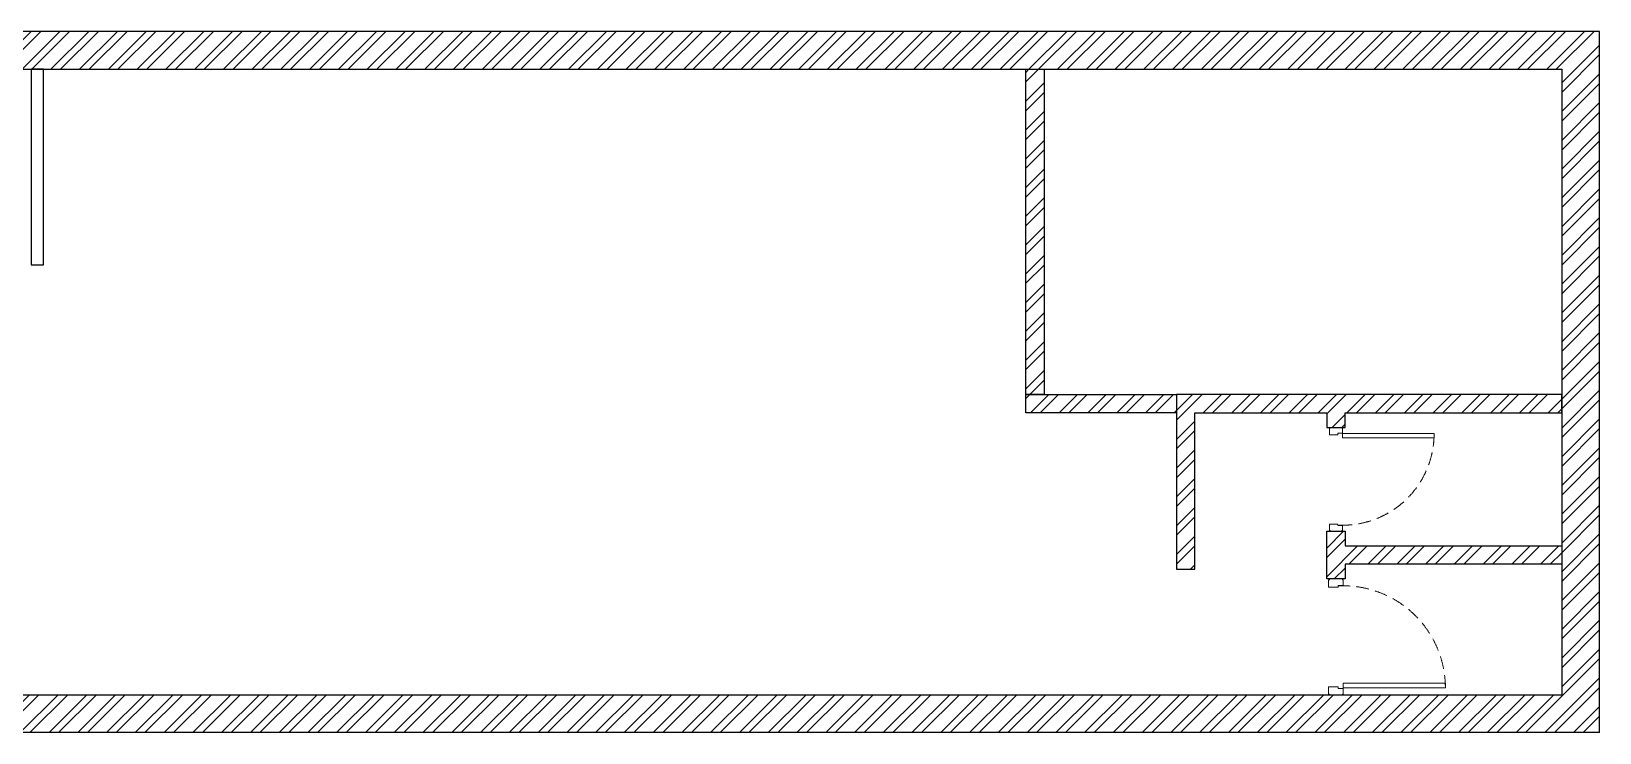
# Model space of a CAD drawing. Header units: feet. Extents: x 6972614 to 7004462, y -5279436 to -5273695.
# Drawn here: x 6991624 to 7004462, y -5279436 to -5273695 of the extents above; entities that cross this region are included whole.
import ezdxf

# ---------------------------------------------------------------- set-up
doc = ezdxf.new("R2010")
doc.units = ezdxf.units.FT
doc.header["$LTSCALE"] = 33
doc.header["$MEASUREMENT"] = 0
doc.linetypes.add('HIDDEN2', pattern=[4.7625, 3.175, -1.5875])
doc.layers.add('A-WALL', color=1, linetype='Continuous')
for name, color, linetype, lineweight in [('A-WALL HATCH', 251, 'Continuous', 0), ('Door', 2, 'Continuous', 13), ('LENS-DOOR', 34, 'Continuous', 20), ('LENS-PARTITION', 21, 'Continuous', 25), ('LENS_DIMENSION', 193, 'Continuous', 0)]:
    doc.layers.add(name, color=color, linetype=linetype, lineweight=lineweight)
pattern_1 = [(45, (-3391640.25, 5458740.59), (-117.733279, 117.733279), []), (45, (-3391561.76, 5458740.59), (-117.733279, 117.733279), [])]

# ---------------------------------------------------------------- blocks, each defined once
blk = doc.blocks.new('*U47')
at = {"layer": 'LENS-DOOR'}
for p, q in [((548102, 1779422), (548102, 1778586)), ((548102, 1779422), (548141, 1779422)), ((548141, 1778586), (548141, 1779422)), ((547249, 1778580), (547256, 1778580)), ((547249, 1778473), (547249, 1778580)), ((547256, 1778586), (547302, 1778586)), ((547256, 1778580), (547256, 1778586)), ((547302, 1778544), (547302, 1778586)), ((547302, 1778544), (547315, 1778544)), ((547315, 1778466), (547315, 1778544)), ((548102, 1778586), (548141, 1778586)), ((548131, 1778466), (548131, 1778544)), ((548145, 1778544), (548131, 1778544)), ((548191, 1778586), (548145, 1778586)), ((548145, 1778544), (548145, 1778586)), ((548191, 1778580), (548191, 1778586)), ((548197, 1778580), (548191, 1778580)), ((548197, 1778473), (548197, 1778580)), ((547249, 1778473), (547256, 1778473)), ((547256, 1778466), (547256, 1778473)), ((547256, 1778466), (547315, 1778466)), ((548191, 1778466), (548131, 1778466)), ((548191, 1778466), (548191, 1778473)), ((548197, 1778473), (548191, 1778473))]:
    blk.add_line(p, q, dxfattribs=at)
at = {"layer": 'LENS-DOOR', "color": 7, "linetype": 'HIDDEN2'}
blk.add_ellipse((548141, 1778586), major_axis=(-836, 0), ratio=1, start_param=-1.570791, end_param=0.051209, dxfattribs=at)
blk = doc.blocks.new('*U48')
at = {"layer": 'LENS-DOOR'}
for p, q in [((548112, 1779330), (548112, 1778580)), ((548112, 1779330), (548147, 1779330)), ((548147, 1778580), (548147, 1779330)), ((547347, 1778574), (547353, 1778574)), ((547347, 1778479), (547347, 1778574)), ((547353, 1778580), (547394, 1778580)), ((547353, 1778574), (547353, 1778580)), ((547394, 1778542), (547394, 1778580)), ((547394, 1778542), (547406, 1778542)), ((547406, 1778473), (547406, 1778542)), ((548112, 1778580), (548147, 1778580)), ((548138, 1778473), (548138, 1778542)), ((548150, 1778542), (548138, 1778542)), ((548191, 1778580), (548150, 1778580)), ((548150, 1778542), (548150, 1778580)), ((548191, 1778574), (548191, 1778580)), ((548197, 1778574), (548191, 1778574)), ((548197, 1778479), (548197, 1778574)), ((547347, 1778479), (547353, 1778479)), ((547353, 1778473), (547353, 1778479)), ((547353, 1778473), (547406, 1778473)), ((548191, 1778473), (548138, 1778473)), ((548191, 1778473), (548191, 1778479)), ((548197, 1778479), (548191, 1778479))]:
    blk.add_line(p, q, dxfattribs=at)
at = {"layer": 'LENS-DOOR', "color": 7, "linetype": 'HIDDEN2'}
blk.add_ellipse((548147, 1778580), major_axis=(-750, 0), ratio=1, start_param=-1.570791, end_param=0.051209, dxfattribs=at)
blk = doc.blocks.new('A$C3831afab')
at = {"layer": 'A-WALL HATCH'}
h = blk.add_hatch(dxfattribs=at)
h.set_pattern_fill('ANSI32', color=256, scale=444)
h.set_pattern_definition(pattern_1)
h.paths.add_polyline_path([(-28718, 4891), (-28718, 5431), (-27858, 5431), (-27738, 5431), (-26168, 5431), (-310, 5431), (-310, 310), (-26168, 310), (-28718, 310), (-28718, 590), (-28718, 680), (-29048, 680), (-29048, 0), (0, 0), (0, 5741), (-26168, 5741), (-27738, 5741), (-27858, 5741), (-29048, 5741), (-29048, 4891)])
h = blk.add_hatch(dxfattribs=at)
h.set_pattern_fill('ANSI32', color=256, scale=444)
h.set_pattern_definition(pattern_1)
h.paths.add_polyline_path([(-310, 1378), (-2084, 1378), (-2084, 1258), (-2234, 1258), (-2234, 1648), (-2084, 1648), (-2084, 1528), (-310, 1528)])
h.paths.add_polyline_path([(-3314, 1338), (-3314, 2618), (-2234, 2618), (-2234, 2498), (-2084, 2498), (-2084, 2618), (-310, 2618), (-310, 2768), (-3464, 2768), (-3464, 1338)])
h.paths.add_polyline_path([(-3464, 2618), (-4698, 2618), (-4698, 2768), (-3464, 2768)])
h.paths.add_polyline_path([(-4548, 2768), (-4698, 2768), (-4698, 5431), (-4548, 5431)])
at = {"layer": 'A-WALL'}
blk.add_line((0, 0), (-29048, 0), dxfattribs=at)
for points in [[(0, 0), (0, 5741), (-26168, 5741), (-27738, 5741), (-27858, 5741), (-29048, 5741), (-29048, 4891), (-29048, 4891), (-29048, 4891), (-28718, 4891), (-28718, 5431), (-27858, 5431), (-27738, 5431), (-26168, 5431), (-310, 5431), (-310, 310)], [(-29048, 0), (-29048, 680), (-28718, 680), (-28718, 590), (-28718, 590), (-28718, 310), (-27858, 310), (-27738, 310), (-26168, 310), (-310, 310)]]:
    blk.add_lwpolyline(points, dxfattribs=at)
for points in [[(-4548, 2768), (-4698, 2768), (-4698, 5431), (-4548, 5431)], [(-3464, 2618), (-4698, 2618), (-4698, 2768), (-3464, 2768)], [(-3314, 1338), (-3314, 2618), (-2234, 2618), (-2234, 2498), (-2084, 2498), (-2084, 2618), (-310, 2618), (-310, 2768), (-3464, 2768), (-3464, 1338)], [(-310, 1378), (-2084, 1378), (-2084, 1258), (-2234, 1258), (-2234, 1648), (-2084, 1648), (-2084, 1528), (-310, 1528)]]:
    blk.add_lwpolyline(points, close=True, dxfattribs=at)
at = {"layer": 'Door', "xscale": -1, "rotation": 270}
blk.add_blockref('*U48', (-1780685, -545699), dxfattribs=at)
at = {"layer": 'Door', "rotation": 270}
blk.add_blockref('*U47', (-1780685, 548507), dxfattribs=at)

msp = doc.modelspace()

# ---------------------------------------------------------------- linework, layer by layer
at = {"layer": 'LENS-PARTITION'}
msp.add_lwpolyline([(6991724, -5275605), (6991724, -5274005), (6991624, -5274005), (6991624, -5275605)], close=True, dxfattribs=at)

# ---------------------------------------------------------------- block references
at = {"layer": 'LENS_DIMENSION'}
msp.add_blockref('A$C3831afab', (7004462, -5279436), dxfattribs=at)

doc.saveas('drawing.dxf')
